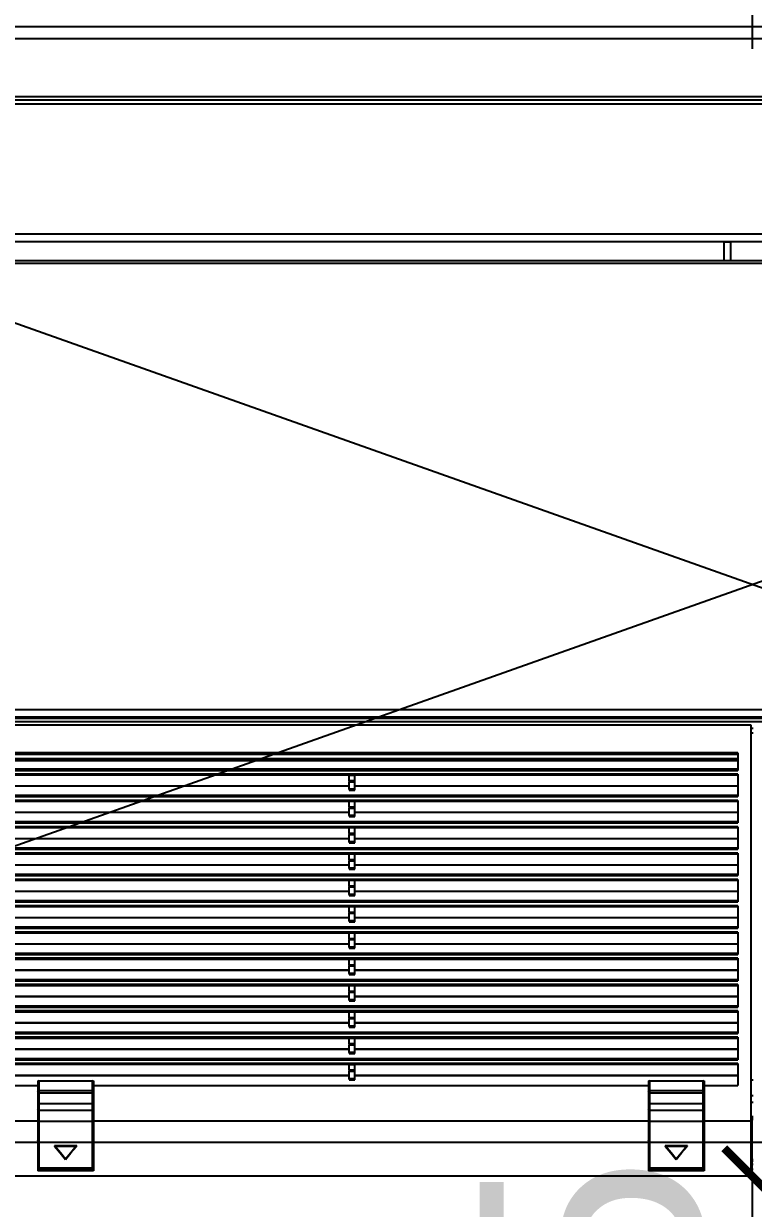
# Model space of a CAD drawing. Header units: millimetres. Extents: x 512 to 764439, y -71 to 559481.
# Drawn here: x 507756 to 508082, y 266164 to 266694 of the extents above; entities that cross this region are included whole.
import ezdxf

# ---------------------------------------------------------------- set-up
doc = ezdxf.new("R2010")
doc.units = ezdxf.units.MM
doc.header["$LTSCALE"] = 50
doc.layers.add('.', color=8, linetype='Continuous')
doc.layers.add('_0', color=7, linetype='Continuous')
doc.styles.add('STYLE7', font='swissel.ttf')
doc.dimstyles.new('조명배치도_60', dxfattribs={"dimscale": 100, "dimtxt": 1, "dimasz": 0.25, "dimexe": 0.3, "dimexo": 0.2, "dimgap": 0.2, "dimtad": 1, "dimdec": 0, "dimlunit": 6, "dimtxsty": 'STYLE7', "dimblk": 'ARCHTICK', "dimcen": -1, "dimclrd": 256, "dimclre": 256, "dimclrt": 10, "dimadec": 0, "dimazin": 0, "dimtfac": 1, "dimtdec": 0, "dimtix": 1, "dimtmove": 2, "dimatfit": 3, "dimldrblk": 'ARCHTICK', "dimfxl": 1, "dimlwd": -1, "dimlwe": -1, "dimarcsym": 0})

# ---------------------------------------------------------------- blocks, each defined once
blk = doc.blocks.new('DFDSF')
at = {"layer": '.', "ltscale": 2, "transparency": 33554559}
h = blk.add_hatch(color=8, dxfattribs=at)
h.dxf.hatch_style = 1
h.paths.add_polyline_path([(338341.24, 81981.08), (336641.24, 81981.08), (336641.24, 81781.08), (337741.24, 81781.08), (337741.24, 80281.08), (336886.24, 80281.08), (336886.24, 80081.08), (337741.24, 80081.08), (337741.24, 75921.08), (337281.24, 75921.08), (337281.24, 75721.08), (337941.24, 75721.08), (337941.24, 76011.08), (338391.24, 76011.08), (338391.24, 76057.98), (338391.24, 76211.08), (337941.24, 76211.08), (337941.24, 80081.08), (338341.24, 80081.08)])
h.paths.add_polyline_path([(338141.24, 80881.08), (337941.24, 80881.08), (337941.24, 81781.08), (338141.24, 81781.08)], flags=16)
h.paths.add_polyline_path([(338141.24, 80681.08), (338141.24, 80281.08), (337941.24, 80281.08), (337941.24, 80681.08)], flags=16)
h.paths.add_polyline_path([(339996.24, 80203.58), (339796.24, 80203.58), (339796.24, 80081.08), (339796.24, 78761.08), (339996.24, 78761.08)])
h.paths.add_polyline_path([(331166.24, 70151.08), (330766.24, 70151.08), (330766.24, 69951.08), (331366.24, 69951.08), (331366.24, 74251.08), (331166.24, 74251.08), (331166.24, 74055.52)])
h.paths.add_polyline_path([(336200.68, 78532.82), (336200.68, 79213.86), (335786.98, 79213.86), (335786.98, 78532.82)], flags=9)
h.paths.add_polyline_path([(333543.07, 77829.64), (334224.11, 77829.64), (334224.11, 78243.33), (333543.07, 78243.33)], flags=9)
h.paths.add_polyline_path([(337703.67, 74502.9), (337703.67, 75183.95), (337289.97, 75183.95), (337289.97, 74502.9)], flags=9)
h.paths.add_polyline_path([(331162.07, 74502.9), (331162.07, 75183.95), (330748.37, 75183.95), (330748.37, 74502.9)], flags=9)
h.paths.add_polyline_path([(336260.64, 76774.42), (336260.64, 77267.02), (335846.94, 77267.02), (335846.94, 76774.42)], flags=9)
h.paths.add_polyline_path([(334913.91, 79384.12), (334913.91, 79876.73), (334500.22, 79876.73), (334500.22, 79384.12)], flags=9)
h.paths.add_polyline_path([(329011.78, 71740.43), (329489.29, 71740.43), (329489.29, 72021.61), (329011.78, 72021.61)], flags=9)
h.paths.add_polyline_path([(336400.93, 79956.38), (336699.32, 79956.38), (336699.32, 80077.5), (336400.93, 80077.5)], flags=9)
h.paths.add_polyline_path([(338695.29, 81081.34), (339421.12, 81081.34), (339421.12, 81298.26), (338695.29, 81298.26)], flags=9)
h.paths.add_polyline_path([(336820.73, 78057.06), (337362.84, 78057.06), (337362.84, 78178.19), (336820.73, 78178.19)], flags=25)
h.paths.add_polyline_path([(332573.54, 80085.67), (332573.54, 80472.68), (332452.41, 80472.68), (332452.41, 80085.67)], flags=9)
h.paths.add_polyline_path([(332681.96, 81037.46), (332681.96, 81616.61), (332452.33, 81616.61), (332452.33, 81037.46)], flags=9)
h.paths.add_polyline_path([(327279.73, 75623.69), (328005.56, 75623.69), (328005.56, 75840.6), (327279.73, 75840.6)], flags=9)
h.paths.add_polyline_path([(334863.28, 79512.14), (336051.66, 79512.14), (336051.66, 79766.86), (334863.28, 79766.86)], flags=9)
h.paths.add_polyline_path([(329176.76, 70568.83), (329756.26, 70568.83), (329756.26, 70804.72), (329176.76, 70804.72)], flags=9)
h.paths.add_polyline_path([(333507.75, 69233.91), (334696.14, 69233.91), (334696.14, 69488.63), (333507.75, 69488.63)], flags=9)
h.paths.add_polyline_path([(340816.64, 69233.91), (342005.02, 69233.91), (342005.02, 69488.63), (340816.64, 69488.63)], flags=9)
h.paths.add_polyline_path([(333634.52, 79165.14), (333999.09, 79165.14), (333999.09, 79348.48), (333634.52, 79348.48)], flags=9)
h.paths.add_polyline_path([(333962.6, 80090.54), (334586.11, 80090.54), (334586.11, 80239.63), (333962.6, 80239.63)], flags=9)
h.paths.add_polyline_path([(334060.9, 75436.51), (335408.1, 75436.51), (335408.1, 75619.86), (334060.9, 75619.86)], flags=9)
h.paths.add_polyline_path([(331366.51, 68772.88), (332548.05, 68772.88), (332548.05, 69008.76), (331366.51, 69008.76)], flags=9)
h.paths.add_polyline_path([(334774.33, 77718.74), (335343.74, 77718.74), (335343.74, 78003.77), (334774.33, 78003.77)], flags=9)
h.paths.add_polyline_path([(335953.65, 79875.26), (336320.9, 79875.26), (336320.9, 80024.35), (335953.65, 80024.35)], flags=9)
h.paths.add_polyline_path([(333460.9, 76854.3), (333764.71, 76854.3), (333764.71, 77007.09), (333460.9, 77007.09)], flags=9)
h.paths.add_polyline_path([(333091.08, 76542.58), (333394.88, 76542.58), (333394.88, 76695.37), (333091.08, 76695.37)], flags=9)
h.paths.add_polyline_path([(332969.79, 79053.3), (333100.67, 79053.3), (333100.67, 79206.08), (332969.79, 79206.08)], flags=9)
h.paths.add_polyline_path([(332884.39, 77770.44), (333188.19, 77770.44), (333188.19, 77923.23), (332884.39, 77923.23)], flags=9)
h.paths.add_polyline_path([(332836.58, 78524.45), (333230.82, 78524.45), (333230.82, 78677.24), (332836.58, 78677.24)], flags=9)
h.paths.add_polyline_path([(329027.39, 69208.3), (329838.73, 69208.3), (329838.73, 69493.32), (329027.39, 69493.32)], flags=9)
h.paths.add_polyline_path([(333408.3, 81268.83), (334219.64, 81268.83), (334219.64, 81553.85), (333408.3, 81553.85)], flags=9)
h.paths.add_polyline_path([(336706.94, 80756.21), (336706.94, 81151.43), (336537.68, 81151.43), (336537.68, 80756.21)], flags=9)
h.paths.add_polyline_path([(336759.64, 81121.64), (336759.64, 81407.74), (336590.39, 81407.74), (336590.39, 81121.64)], flags=9)
h.paths.add_polyline_path([(328331.96, 78371.21), (328331.96, 78766.43), (328162.71, 78766.43), (328162.71, 78371.21)], flags=9)
h.paths.add_polyline_path([(328384.82, 78736.5), (328384.82, 79022.89), (328214.68, 79022.89), (328214.68, 78736.5)], flags=9)
h.paths.add_polyline_path([(338932.42, 71242.57), (339326.66, 71242.57), (339326.66, 71395.36), (338932.42, 71395.36)], flags=9)
h.paths.add_polyline_path([(341434.51, 74226.22), (341828.75, 74226.22), (341828.75, 74379.01), (341434.51, 74379.01)], flags=9)
h.paths.add_polyline_path([(337702.21, 71296.68), (338108.79, 71296.68), (338108.79, 71577.86), (337702.21, 71577.86)], flags=9)
h.paths.add_polyline_path([(340786.34, 71296.68), (341192.92, 71296.68), (341192.92, 71577.86), (340786.34, 71577.86)], flags=9)
h.paths.add_polyline_path([(330938.03, 77966.17), (331344.61, 77966.17), (331344.61, 78247.36), (330938.03, 78247.36)], flags=9)
h.paths.add_polyline_path([(333628.17, 71737.23), (334197.58, 71737.23), (334197.58, 72022.25), (333628.17, 72022.25)], flags=9)
h.paths.add_polyline_path([(327958.18, 69261.85), (328352.42, 69261.85), (328352.42, 69414.63), (327958.18, 69414.63)], flags=9)
h.paths.add_polyline_path([(327409.82, 71898.32), (327804.05, 71898.32), (327804.05, 72051.1), (327409.82, 72051.1)], flags=9)
h.paths.add_polyline_path([(327434.77, 74896.22), (327829.01, 74896.22), (327829.01, 75049), (327434.77, 75049)], flags=9)
h.paths.add_polyline_path([(327440.53, 77323.95), (327756.61, 77323.95), (327756.61, 77476.74), (327440.53, 77476.74)], flags=9)
h.paths.add_polyline_path([(327478.89, 76542.58), (327782.69, 76542.58), (327782.69, 76695.37), (327478.89, 76695.37)], flags=9)
h.paths.add_polyline_path([(341178.28, 75772.24), (341178.28, 75148.47), (341329.64, 75148.47), (341329.64, 75772.24)], flags=9)
h.paths.add_polyline_path([(341233.66, 75866.21), (341233.66, 76261.43), (341064.41, 76261.43), (341064.41, 75866.21)], flags=9)
h.paths.add_polyline_path([(341286.52, 76231.5), (341286.52, 76517.89), (341116.37, 76517.89), (341116.37, 76231.5)], flags=9)
h.paths.add_polyline_path([(339403.94, 77086.21), (339403.94, 77481.43), (339234.68, 77481.43), (339234.68, 77086.21)], flags=9)
h.paths.add_polyline_path([(339456.2, 77438.21), (339456.2, 77723.41), (339289.62, 77723.41), (339289.62, 77438.21)], flags=9)
h.paths.add_polyline_path([(328179.97, 78337.21), (328179.97, 77751.1), (328331.33, 77751.1), (328331.33, 78337.21)], flags=9)
h.paths.add_polyline_path([(338414.53, 77089.53), (339135.19, 77089.53), (339135.19, 77242.31), (338414.53, 77242.31)], flags=9)
h.paths.add_polyline_path([(338683.45, 77496.64), (338987.26, 77496.64), (338987.26, 77649.42), (338683.45, 77649.42)], flags=9)
h.paths.add_polyline_path([(340029.29, 76679.8), (340333.1, 76679.8), (340333.1, 76832.58), (340029.29, 76832.58)], flags=9)
h.paths.add_polyline_path([(338380.89, 78083.21), (339011.11, 78083.21), (339011.11, 78235.99), (338380.89, 78235.99)], flags=9)
h.paths.add_polyline_path([(338414.53, 79235.97), (339135.19, 79235.97), (339135.19, 79388.76), (338414.53, 79388.76)], flags=9)
h.paths.add_polyline_path([(327245.71, 80105.15), (327559.18, 80105.15), (327559.18, 80280.35), (327245.71, 80280.35)], flags=9)
h.paths.add_polyline_path([(327265.67, 79299.05), (327538.29, 79299.05), (327538.29, 79477.29), (327265.67, 79477.29)], flags=9)
h.paths.add_polyline_path([(342110.35, 76479.43), (342423.82, 76479.43), (342423.82, 76654.63), (342110.35, 76654.63)], flags=9)
h = blk.add_hatch(color=8, dxfattribs=at)
h.dxf.hatch_style = 1
h.paths.add_polyline_path([(336646.24, 74251.08), (336446.24, 74251.08), (336446.24, 68796.08), (336446.24, 68796.08), (336446.24, 68673.58), (336446.24, 68673.58), (336446.24, 68551.08), (336646.24, 68551.08), (336646.24, 68673.58), (336646.24, 68796.08)])
h.paths.add_polyline_path([(333337.76, 69143.57), (333337.76, 69636.18), (332924.07, 69636.18), (332924.07, 69143.57)], flags=9)
h.paths.add_polyline_path([(329011.78, 71740.43), (329489.29, 71740.43), (329489.29, 72021.61), (329011.78, 72021.61)], flags=9)
h.paths.add_polyline_path([(336400.93, 79956.38), (336699.32, 79956.38), (336699.32, 80077.5), (336400.93, 80077.5)], flags=9)
h.paths.add_polyline_path([(338695.29, 81081.34), (339421.12, 81081.34), (339421.12, 81298.26), (338695.29, 81298.26)], flags=9)
h.paths.add_polyline_path([(336820.73, 78057.06), (337362.84, 78057.06), (337362.84, 78178.19), (336820.73, 78178.19)], flags=9)
h.paths.add_polyline_path([(332573.54, 80085.67), (332573.54, 80472.68), (332452.41, 80472.68), (332452.41, 80085.67)], flags=9)
h.paths.add_polyline_path([(332681.96, 81037.46), (332681.96, 81616.61), (332452.33, 81616.61), (332452.33, 81037.46)], flags=9)
h.paths.add_polyline_path([(327279.73, 75623.69), (328005.56, 75623.69), (328005.56, 75840.6), (327279.73, 75840.6)], flags=9)
h.paths.add_polyline_path([(334863.28, 79512.14), (336051.66, 79512.14), (336051.66, 79766.86), (334863.28, 79766.86)], flags=9)
h.paths.add_polyline_path([(329176.76, 70568.83), (329756.26, 70568.83), (329756.26, 70804.72), (329176.76, 70804.72)], flags=9)
h.paths.add_polyline_path([(333507.75, 69233.91), (334696.14, 69233.91), (334696.14, 69488.63), (333507.75, 69488.63)], flags=9)
h.paths.add_polyline_path([(340375.96, 69233.91), (341564.34, 69233.91), (341564.34, 69488.63), (340375.96, 69488.63)], flags=9)
h.paths.add_polyline_path([(333634.52, 79165.14), (333999.09, 79165.14), (333999.09, 79348.48), (333634.52, 79348.48)], flags=9)
h.paths.add_polyline_path([(333962.6, 80090.54), (334586.11, 80090.54), (334586.11, 80239.63), (333962.6, 80239.63)], flags=9)
h.paths.add_polyline_path([(334060.9, 75436.51), (335408.1, 75436.51), (335408.1, 75619.86), (334060.9, 75619.86)], flags=9)
h.paths.add_polyline_path([(331366.51, 68772.88), (332548.05, 68772.88), (332548.05, 69008.76), (331366.51, 69008.76)], flags=9)
h.paths.add_polyline_path([(334774.33, 77718.74), (335343.74, 77718.74), (335343.74, 78003.77), (334774.33, 78003.77)], flags=9)
h.paths.add_polyline_path([(335953.65, 79875.26), (336320.9, 79875.26), (336320.9, 80024.35), (335953.65, 80024.35)], flags=9)
h.paths.add_polyline_path([(333460.9, 76854.3), (333764.71, 76854.3), (333764.71, 77007.09), (333460.9, 77007.09)], flags=9)
h.paths.add_polyline_path([(333091.08, 76542.58), (333394.88, 76542.58), (333394.88, 76695.37), (333091.08, 76695.37)], flags=9)
h.paths.add_polyline_path([(332969.79, 79053.3), (333100.67, 79053.3), (333100.67, 79206.08), (332969.79, 79206.08)], flags=9)
h.paths.add_polyline_path([(332884.39, 77770.44), (333188.19, 77770.44), (333188.19, 77923.23), (332884.39, 77923.23)], flags=9)
h.paths.add_polyline_path([(332836.58, 78524.45), (333230.82, 78524.45), (333230.82, 78677.24), (332836.58, 78677.24)], flags=9)
h.paths.add_polyline_path([(329027.39, 69208.3), (329838.73, 69208.3), (329838.73, 69493.32), (329027.39, 69493.32)], flags=9)
h.paths.add_polyline_path([(333408.3, 81268.83), (334219.64, 81268.83), (334219.64, 81553.85), (333408.3, 81553.85)], flags=9)
h.paths.add_polyline_path([(336706.94, 80756.21), (336706.94, 81151.43), (336537.68, 81151.43), (336537.68, 80756.21)], flags=9)
h.paths.add_polyline_path([(336759.64, 81121.64), (336759.64, 81407.74), (336590.39, 81407.74), (336590.39, 81121.64)], flags=9)
h.paths.add_polyline_path([(328331.96, 78371.21), (328331.96, 78766.43), (328162.71, 78766.43), (328162.71, 78371.21)], flags=9)
h.paths.add_polyline_path([(328384.82, 78736.5), (328384.82, 79022.89), (328214.68, 79022.89), (328214.68, 78736.5)], flags=9)
h.paths.add_polyline_path([(338932.42, 71242.57), (339326.66, 71242.57), (339326.66, 71395.36), (338932.42, 71395.36)], flags=9)
h.paths.add_polyline_path([(341434.51, 74226.22), (341828.75, 74226.22), (341828.75, 74379.01), (341434.51, 74379.01)], flags=9)
h.paths.add_polyline_path([(337702.21, 71296.68), (338108.79, 71296.68), (338108.79, 71577.86), (337702.21, 71577.86)], flags=9)
h.paths.add_polyline_path([(340786.34, 71296.68), (341192.92, 71296.68), (341192.92, 71577.86), (340786.34, 71577.86)], flags=9)
h.paths.add_polyline_path([(330938.03, 77966.17), (331344.61, 77966.17), (331344.61, 78247.36), (330938.03, 78247.36)], flags=9)
h.paths.add_polyline_path([(333628.17, 71737.23), (334197.58, 71737.23), (334197.58, 72022.25), (333628.17, 72022.25)], flags=9)
h.paths.add_polyline_path([(327958.18, 69261.85), (328352.42, 69261.85), (328352.42, 69414.63), (327958.18, 69414.63)], flags=9)
h.paths.add_polyline_path([(327409.82, 71898.32), (327804.05, 71898.32), (327804.05, 72051.1), (327409.82, 72051.1)], flags=9)
h.paths.add_polyline_path([(327434.77, 74896.22), (327829.01, 74896.22), (327829.01, 75049), (327434.77, 75049)], flags=9)
h.paths.add_polyline_path([(327440.53, 77323.95), (327756.61, 77323.95), (327756.61, 77476.74), (327440.53, 77476.74)], flags=9)
h.paths.add_polyline_path([(327478.89, 76542.58), (327782.69, 76542.58), (327782.69, 76695.37), (327478.89, 76695.37)], flags=9)
h.paths.add_polyline_path([(341178.28, 75772.24), (341178.28, 75148.47), (341329.64, 75148.47), (341329.64, 75772.24)], flags=9)
h.paths.add_polyline_path([(341233.66, 75866.21), (341233.66, 76261.43), (341064.41, 76261.43), (341064.41, 75866.21)], flags=9)
h.paths.add_polyline_path([(341286.52, 76231.5), (341286.52, 76517.89), (341116.37, 76517.89), (341116.37, 76231.5)], flags=9)
h.paths.add_polyline_path([(339403.94, 77086.21), (339403.94, 77481.43), (339234.68, 77481.43), (339234.68, 77086.21)], flags=9)
h.paths.add_polyline_path([(339456.2, 77438.21), (339456.2, 77723.41), (339289.62, 77723.41), (339289.62, 77438.21)], flags=9)
h.paths.add_polyline_path([(328179.97, 78337.21), (328179.97, 77751.1), (328331.33, 77751.1), (328331.33, 78337.21)], flags=9)
h.paths.add_polyline_path([(338414.53, 77089.53), (339135.19, 77089.53), (339135.19, 77242.31), (338414.53, 77242.31)], flags=9)
h.paths.add_polyline_path([(338683.45, 77496.64), (338987.26, 77496.64), (338987.26, 77649.42), (338683.45, 77649.42)], flags=9)
h.paths.add_polyline_path([(340029.29, 76679.8), (340333.1, 76679.8), (340333.1, 76832.58), (340029.29, 76832.58)], flags=9)
h.paths.add_polyline_path([(338380.89, 78083.21), (339011.11, 78083.21), (339011.11, 78235.99), (338380.89, 78235.99)], flags=9)
h.paths.add_polyline_path([(338414.53, 79235.97), (339135.19, 79235.97), (339135.19, 79388.76), (338414.53, 79388.76)], flags=9)
h.paths.add_polyline_path([(327245.71, 80105.15), (327559.18, 80105.15), (327559.18, 80280.35), (327245.71, 80280.35)], flags=9)
h.paths.add_polyline_path([(327265.67, 79299.05), (327538.29, 79299.05), (327538.29, 79477.29), (327265.67, 79477.29)], flags=9)
h.paths.add_polyline_path([(342110.35, 76479.43), (342423.82, 76479.43), (342423.82, 76654.63), (342110.35, 76654.63)], flags=9)
blk = doc.blocks.new('SDFSFDSF')
at = {"color": 1}
for p, q in [((322344.32, 78386.29), (322844.32, 79796.29)), ((322844.32, 78386.29), (322344.32, 79796.29))]:
    blk.add_line(p, q, dxfattribs=at)
at = {"color": 8}
for p, q in [((322329.32, 79091.79), (322329.32, 79705.79)), ((322531.41, 79091.79), (322531.41, 79705.79)), ((322534.41, 79706.79), (322534.41, 78475.79)), ((322534.99, 78475.79), (322534.99, 79706.79)), ((322538.41, 79706.79), (322538.41, 78475.79)), ((322738.28, 79706.79), (322738.28, 78475.79)), ((322739.32, 78475.79), (322739.32, 79706.79)), ((322747.82, 78479.29), (322747.82, 79703.29)), ((322751.27, 78479.29), (322751.27, 79703.29)), ((322809.64, 79703.29), (322809.64, 78479.29)), ((322811.32, 78479.29), (322811.32, 79703.29)), ((322812.82, 78475.79), (322812.82, 79706.79)), ((322838.9, 79706.79), (322838.9, 78475.79)), ((322379.74, 79097.79), (322379.74, 79700.79)), ((322381.42, 79700.79), (322381.42, 79097.79)), ((322381.87, 79097.79), (322381.87, 79700.79)), ((322391.53, 79097.79), (322391.53, 79700.79)), ((322393.21, 79700.79), (322393.21, 79097.79)), ((322393.66, 79097.79), (322393.66, 79700.79)), ((322403.32, 79097.79), (322403.32, 79700.79)), ((322405, 79700.79), (322405, 79097.79)), ((322405.45, 79097.79), (322405.45, 79700.79)), ((322415.11, 79097.79), (322415.11, 79700.79)), ((322416.79, 79700.79), (322416.79, 79097.79)), ((322417.24, 79097.79), (322417.24, 79700.79)), ((322426.9, 79097.79), (322426.9, 79700.79)), ((322428.58, 79700.79), (322428.58, 79097.79)), ((322429.04, 79097.79), (322429.04, 79700.79)), ((322438.69, 79097.79), (322438.69, 79700.79)), ((322440.37, 79700.79), (322440.37, 79097.79)), ((322440.83, 79097.79), (322440.83, 79700.79)), ((322450.48, 79097.79), (322450.48, 79700.79)), ((322452.16, 79700.79), (322452.16, 79097.79)), ((322452.62, 79097.79), (322452.62, 79700.79)), ((322462.27, 79097.79), (322462.27, 79700.79)), ((322463.95, 79700.79), (322463.95, 79097.79)), ((322464.41, 79097.79), (322464.41, 79700.79)), ((322474.06, 79097.79), (322474.06, 79700.79)), ((322475.74, 79700.79), (322475.74, 79097.79)), ((322476.2, 79097.79), (322476.2, 79700.79)), ((322485.85, 79097.79), (322485.85, 79700.79)), ((322487.53, 79700.79), (322487.53, 79097.79)), ((322487.99, 79097.79), (322487.99, 79700.79)), ((322497.64, 79097.79), (322497.64, 79700.79)), ((322499.32, 79700.79), (322499.32, 79097.79)), ((322499.78, 79097.79), (322499.78, 79700.79)), ((322509.43, 79097.79), (322509.43, 79700.79)), ((322511.11, 79700.79), (322511.11, 79097.79)), ((322511.57, 79097.79), (322511.57, 79700.79)), ((322518.42, 79700.79), (322518.42, 79097.79)), ((322518.9, 79097.79), (322518.9, 79700.79)), ((322532.91, 78686.29), (322532.91, 79681.79)), ((322353.95, 79411.29), (322353.95, 79659.79)), ((322369.93, 79659.79), (322369.93, 79411.29)), ((322515.46, 79632.29), (322515.46, 79097.79)), ((322516.28, 79097.79), (322516.28, 79632.29)), ((322374.44, 79448.79), (322374.44, 79271.79)), ((322374.51, 79448.79), (322374.51, 79271.79)), ((322379.26, 79271.79), (322379.26, 79448.79)), ((322386.23, 79448.79), (322386.23, 79271.79)), ((322386.3, 79448.79), (322386.3, 79271.79)), ((322391.05, 79271.79), (322391.05, 79448.79)), ((322398.02, 79448.79), (322398.02, 79271.79)), ((322398.09, 79448.79), (322398.09, 79271.79)), ((322402.84, 79271.79), (322402.84, 79448.79)), ((322409.81, 79448.79), (322409.81, 79271.79)), ((322409.88, 79448.79), (322409.88, 79271.79)), ((322414.63, 79271.79), (322414.63, 79448.79)), ((322421.6, 79448.79), (322421.6, 79271.79)), ((322421.67, 79448.79), (322421.67, 79271.79)), ((322426.42, 79271.79), (322426.42, 79448.79)), ((322433.4, 79448.79), (322433.4, 79271.79)), ((322433.46, 79448.79), (322433.46, 79271.79)), ((322438.21, 79271.79), (322438.21, 79448.79)), ((322445.19, 79448.79), (322445.19, 79271.79)), ((322445.25, 79448.79), (322445.25, 79271.79)), ((322450, 79271.79), (322450, 79448.79)), ((322456.98, 79448.79), (322456.98, 79271.79)), ((322457.04, 79448.79), (322457.04, 79271.79)), ((322461.79, 79271.79), (322461.79, 79448.79)), ((322468.77, 79448.79), (322468.77, 79271.79)), ((322468.83, 79448.79), (322468.83, 79271.79)), ((322473.58, 79271.79), (322473.58, 79448.79)), ((322480.56, 79448.79), (322480.56, 79271.79)), ((322480.62, 79448.79), (322480.62, 79271.79)), ((322485.37, 79271.79), (322485.37, 79448.79)), ((322492.35, 79448.79), (322492.35, 79271.79)), ((322492.41, 79448.79), (322492.41, 79271.79)), ((322497.16, 79271.79), (322497.16, 79448.79)), ((322504.14, 79448.79), (322504.14, 79271.79)), ((322504.2, 79448.79), (322504.2, 79271.79)), ((322508.95, 79271.79), (322508.95, 79448.79)), ((322331.74, 79386.29), (322331.74, 79411.29)), ((322334.64, 79411.29), (322331.74, 79411.29)), ((322332.87, 79410.69), (322332.98, 79411.04)), ((322332.98, 79411.04), (322333.24, 79411.19)), ((322336.05, 79411.19), (322333.24, 79411.19)), ((322337.96, 79411.29), (322334.64, 79411.29)), ((322339.19, 79411.19), (322336.05, 79411.19)), ((322341.63, 79411.29), (322337.96, 79411.29)), ((322342.62, 79411.19), (322339.19, 79411.19)), ((322345.57, 79411.29), (322341.63, 79411.29)), ((322346.27, 79411.19), (322342.62, 79411.19)), ((322345.19, 79411.19), (322345.29, 79411.29)), ((322349.71, 79411.29), (322345.57, 79411.29)), ((322350.08, 79411.19), (322346.27, 79411.19)), ((322347.59, 79411.29), (322347.59, 79411.19)), ((322353.95, 79411.29), (322349.71, 79411.29)), ((322353.97, 79411.19), (322350.08, 79411.19)), ((322352.59, 79411.19), (322352.59, 79411.29)), ((322369.93, 79411.29), (322353.95, 79411.29)), ((322353.95, 79410.69), (322353.96, 79411.04)), ((322353.96, 79411.04), (322353.97, 79411.19)), ((322355.7, 79411.19), (322353.97, 79411.19)), ((322354.59, 79411.29), (322354.59, 79411.19)), ((322357.25, 79411.19), (322355.7, 79411.19)), ((322358.5, 79411.19), (322357.25, 79411.19)), ((322359.33, 79411.19), (322358.5, 79411.19)), ((322358.86, 79410.69), (322359, 79411.04)), ((322359, 79411.04), (322359.33, 79411.19)), ((322360.25, 79411.19), (322359.33, 79411.19)), ((322361.68, 79411.19), (322360.25, 79411.19)), ((322366.6, 79411.19), (322361.68, 79411.19)), ((322361.68, 79411.19), (322361.68, 79411.04)), ((322361.68, 79411.04), (322361.68, 79410.69)), ((322366.85, 79411.19), (322366.6, 79411.19)), ((322366.6, 79411.19), (322366.6, 79411.04)), ((322366.6, 79411.04), (322366.6, 79410.69)), ((322367.04, 79411.19), (322366.85, 79411.19)), ((322371.51, 79411.19), (322367.04, 79411.19)), ((322367.04, 79411.19), (322367.35, 79411.04)), ((322367.35, 79411.04), (322367.47, 79410.69)), ((322372.09, 79411.29), (322369.93, 79411.29)), ((322371.92, 79411.04), (322371.51, 79411.19)), ((322372.09, 79410.69), (322371.92, 79411.04)), ((322372.09, 79411.29), (322372.09, 79386.29)), ((322332.74, 79410.69), (322332.74, 79386.89)), ((322332.74, 79410.69), (322332.77, 79410.69)), ((322332.77, 79410.69), (322332.87, 79410.69)), ((322332.87, 79386.89), (322332.87, 79410.69)), ((322332.87, 79410.69), (322335.72, 79410.69)), ((322335.72, 79410.69), (322338.92, 79410.69)), ((322338.92, 79410.69), (322342.41, 79410.69)), ((322342.41, 79410.69), (322346.12, 79410.69)), ((322346.12, 79410.69), (322349.99, 79410.69)), ((322349.99, 79410.69), (322353.95, 79410.69)), ((322353.95, 79410.69), (322353.95, 79386.89)), ((322353.95, 79410.69), (322356.03, 79410.69)), ((322356.03, 79410.69), (322357.76, 79410.69)), ((322357.76, 79410.69), (322358.86, 79410.69)), ((322358.86, 79410.69), (322358.86, 79386.89)), ((322358.86, 79410.69), (322359.96, 79410.69)), ((322359.96, 79410.69), (322361.68, 79410.69)), ((322361.68, 79386.89), (322361.68, 79410.69)), ((322361.68, 79410.69), (322366.6, 79410.69)), ((322366.6, 79410.69), (322366.6, 79386.89)), ((322366.6, 79410.69), (322367.11, 79410.69)), ((322367.11, 79410.69), (322367.47, 79410.69)), ((322367.47, 79386.89), (322367.47, 79410.69)), ((322367.47, 79410.69), (322372.09, 79410.69)), ((322372.09, 79410.69), (322372.09, 79386.89)), ((322339.72, 79401.19), (322336.83, 79398.79)), ((322336.93, 79398.79), (322339.71, 79401.1)), ((322339.71, 79401.1), (322342.69, 79403.58)), ((322342.81, 79403.77), (322339.72, 79401.19)), ((322342.69, 79403.58), (322342.69, 79403.59)), ((322342.69, 79403.59), (322342.7, 79403.59)), ((322342.69, 79403.58), (322342.69, 79394)), ((322342.69, 79403.58), (322342.69, 79403.58)), ((322342.69, 79403.58), (322342.69, 79403.58)), ((322342.7, 79403.59), (322342.72, 79403.65)), ((322342.72, 79403.65), (322342.75, 79403.7)), ((322342.75, 79403.7), (322342.77, 79403.73)), ((322342.77, 79403.73), (322342.79, 79403.75)), ((322342.79, 79403.75), (322342.8, 79403.76)), ((322342.8, 79403.76), (322342.81, 79403.77)), ((322342.83, 79403.79), (322342.81, 79403.77)), ((322342.83, 79393.79), (322342.83, 79403.79)), ((322336.83, 79398.79), (322339.72, 79396.38)), ((322336.83, 79398.79), (322336.83, 79398.79)), ((322336.83, 79398.79), (322336.84, 79398.79)), ((322336.84, 79398.79), (322336.85, 79398.79)), ((322336.85, 79398.79), (322336.87, 79398.79)), ((322336.87, 79398.79), (322336.89, 79398.79)), ((322336.89, 79398.79), (322336.92, 79398.79)), ((322336.92, 79398.79), (322336.92, 79398.79)), ((322336.92, 79398.79), (322336.93, 79398.79)), ((322339.71, 79396.47), (322336.93, 79398.79)), ((322342.69, 79394), (322339.71, 79396.47)), ((322339.72, 79396.38), (322342.81, 79393.81)), ((322342.69, 79393.99), (322342.69, 79394)), ((322342.69, 79394), (322342.69, 79394)), ((322342.69, 79394), (322342.69, 79394)), ((322342.7, 79393.98), (322342.69, 79393.99)), ((322342.72, 79393.93), (322342.7, 79393.98)), ((322342.75, 79393.88), (322342.72, 79393.93)), ((322342.77, 79393.85), (322342.75, 79393.88)), ((322342.79, 79393.83), (322342.77, 79393.85)), ((322342.8, 79393.82), (322342.79, 79393.83)), ((322342.81, 79393.81), (322342.8, 79393.82)), ((322342.81, 79393.81), (322342.83, 79393.79)), ((322334.64, 79386.29), (322331.74, 79386.29)), ((322332.77, 79386.89), (322332.74, 79386.89)), ((322332.87, 79386.89), (322332.77, 79386.89)), ((322335.72, 79386.89), (322332.87, 79386.89)), ((322332.98, 79386.54), (322332.87, 79386.89)), ((322333.24, 79386.39), (322332.98, 79386.54)), ((322333.24, 79386.39), (322336.05, 79386.39)), ((322337.96, 79386.29), (322334.64, 79386.29)), ((322338.92, 79386.89), (322335.72, 79386.89)), ((322336.05, 79386.39), (322339.19, 79386.39)), ((322341.63, 79386.29), (322337.96, 79386.29)), ((322342.41, 79386.89), (322338.92, 79386.89)), ((322339.19, 79386.39), (322342.62, 79386.39)), ((322345.57, 79386.29), (322341.63, 79386.29)), ((322346.12, 79386.89), (322342.41, 79386.89)), ((322342.62, 79386.39), (322346.27, 79386.39)), ((322345.19, 79386.39), (322345.29, 79386.29)), ((322349.71, 79386.29), (322345.57, 79386.29)), ((322349.99, 79386.89), (322346.12, 79386.89)), ((322346.27, 79386.39), (322350.08, 79386.39)), ((322347.59, 79386.29), (322347.59, 79386.39)), ((322353.95, 79386.29), (322349.71, 79386.29)), ((322353.95, 79386.89), (322349.99, 79386.89)), ((322350.08, 79386.39), (322353.97, 79386.39)), ((322352.59, 79386.39), (322352.59, 79386.29)), ((322356.03, 79386.89), (322353.95, 79386.89)), ((322353.96, 79386.54), (322353.95, 79386.89)), ((322353.95, 79137.79), (322353.95, 79386.29)), ((322369.93, 79386.29), (322353.95, 79386.29)), ((322353.97, 79386.39), (322353.96, 79386.54)), ((322353.97, 79386.39), (322355.7, 79386.39)), ((322354.59, 79386.29), (322354.59, 79386.39)), ((322355.7, 79386.39), (322357.25, 79386.39)), ((322357.76, 79386.89), (322356.03, 79386.89)), ((322357.25, 79386.39), (322358.5, 79386.39)), ((322358.86, 79386.89), (322357.76, 79386.89)), ((322358.5, 79386.39), (322359.33, 79386.39)), ((322359.96, 79386.89), (322358.86, 79386.89)), ((322359, 79386.54), (322358.86, 79386.89)), ((322359.33, 79386.39), (322359, 79386.54)), ((322359.33, 79386.39), (322360.25, 79386.39)), ((322361.68, 79386.89), (322359.96, 79386.89)), ((322360.25, 79386.39), (322361.68, 79386.39)), ((322366.6, 79386.89), (322361.68, 79386.89)), ((322361.68, 79386.89), (322361.68, 79386.54)), ((322361.68, 79386.54), (322361.68, 79386.39)), ((322361.68, 79386.39), (322366.6, 79386.39)), ((322367.11, 79386.89), (322366.6, 79386.89)), ((322366.6, 79386.89), (322366.6, 79386.54)), ((322366.6, 79386.54), (322366.6, 79386.39)), ((322366.6, 79386.39), (322366.85, 79386.39)), ((322366.85, 79386.39), (322367.04, 79386.39)), ((322367.35, 79386.54), (322367.04, 79386.39)), ((322367.04, 79386.39), (322371.51, 79386.39)), ((322367.47, 79386.89), (322367.11, 79386.89)), ((322367.47, 79386.89), (322367.35, 79386.54)), ((322372.09, 79386.89), (322367.47, 79386.89)), ((322372.09, 79386.29), (322369.93, 79386.29)), ((322369.93, 79386.29), (322369.93, 79137.79)), ((322371.51, 79386.39), (322371.92, 79386.54)), ((322371.92, 79386.54), (322372.09, 79386.89)), ((322372.51, 79271.79), (322372.51, 79269.29)), ((322372.7, 79271.79), (322372.51, 79271.79)), ((322372.51, 79269.29), (322372.7, 79269.29)), ((322372.97, 79271.79), (322372.7, 79271.79)), ((322372.7, 79269.29), (322372.97, 79269.29)), ((322372.97, 79269.29), (322372.97, 79271.79)), ((322372.97, 79271.79), (322376.32, 79271.79)), ((322372.97, 79269.29), (322376.32, 79269.29)), ((322374.44, 79269.29), (322374.44, 79097.79)), ((322374.51, 79269.29), (322374.51, 79097.79)), ((322376.32, 79271.79), (322376.32, 79269.29)), ((322376.56, 79271.79), (322376.32, 79271.79)), ((322376.32, 79269.29), (322376.56, 79269.29)), ((322376.73, 79271.79), (322376.56, 79271.79)), ((322376.56, 79269.29), (322376.73, 79269.29)), ((322376.73, 79269.29), (322376.73, 79271.79)), ((322376.73, 79271.79), (322379.32, 79271.79)), ((322376.73, 79269.29), (322379.32, 79269.29)), ((322379.26, 79097.79), (322379.26, 79269.29)), ((322379.32, 79271.79), (322379.32, 79269.29)), ((322384.3, 79271.79), (322384.3, 79269.29)), ((322384.49, 79271.79), (322384.3, 79271.79)), ((322384.3, 79269.29), (322384.49, 79269.29)), ((322384.76, 79271.79), (322384.49, 79271.79)), ((322384.49, 79269.29), (322384.76, 79269.29)), ((322384.76, 79269.29), (322384.76, 79271.79)), ((322384.76, 79271.79), (322388.11, 79271.79)), ((322384.76, 79269.29), (322388.11, 79269.29)), ((322386.23, 79269.29), (322386.23, 79097.79)), ((322386.3, 79269.29), (322386.3, 79097.79)), ((322388.11, 79271.79), (322388.11, 79269.29)), ((322388.35, 79271.79), (322388.11, 79271.79)), ((322388.11, 79269.29), (322388.35, 79269.29)), ((322388.52, 79271.79), (322388.35, 79271.79)), ((322388.35, 79269.29), (322388.52, 79269.29)), ((322388.52, 79271.79), (322391.11, 79271.79)), ((322388.52, 79269.29), (322388.52, 79271.79)), ((322388.52, 79269.29), (322391.11, 79269.29)), ((322391.05, 79097.79), (322391.05, 79269.29)), ((322391.11, 79271.79), (322391.11, 79269.29)), ((322396.09, 79271.79), (322396.09, 79269.29)), ((322396.28, 79271.79), (322396.09, 79271.79)), ((322396.09, 79269.29), (322396.28, 79269.29)), ((322396.55, 79271.79), (322396.28, 79271.79)), ((322396.28, 79269.29), (322396.55, 79269.29)), ((322396.55, 79269.29), (322396.55, 79271.79)), ((322396.55, 79271.79), (322399.9, 79271.79)), ((322396.55, 79269.29), (322399.9, 79269.29)), ((322398.02, 79269.29), (322398.02, 79097.79)), ((322398.09, 79269.29), (322398.09, 79097.79)), ((322399.9, 79271.79), (322399.9, 79269.29)), ((322400.14, 79271.79), (322399.9, 79271.79)), ((322399.9, 79269.29), (322400.14, 79269.29)), ((322400.31, 79271.79), (322400.14, 79271.79)), ((322400.14, 79269.29), (322400.31, 79269.29)), ((322400.31, 79271.79), (322402.9, 79271.79)), ((322400.31, 79269.29), (322400.31, 79271.79)), ((322400.31, 79269.29), (322402.9, 79269.29)), ((322402.84, 79097.79), (322402.84, 79269.29)), ((322402.9, 79271.79), (322402.9, 79269.29)), ((322407.88, 79271.79), (322407.88, 79269.29)), ((322408.07, 79271.79), (322407.88, 79271.79)), ((322407.88, 79269.29), (322408.07, 79269.29)), ((322408.34, 79271.79), (322408.07, 79271.79)), ((322408.07, 79269.29), (322408.34, 79269.29)), ((322408.34, 79269.29), (322408.34, 79271.79)), ((322408.34, 79271.79), (322411.69, 79271.79)), ((322408.34, 79269.29), (322411.69, 79269.29)), ((322409.81, 79269.29), (322409.81, 79097.79)), ((322409.88, 79269.29), (322409.88, 79097.79)), ((322411.69, 79271.79), (322411.69, 79269.29)), ((322411.93, 79271.79), (322411.69, 79271.79)), ((322411.69, 79269.29), (322411.93, 79269.29)), ((322412.1, 79271.79), (322411.93, 79271.79)), ((322411.93, 79269.29), (322412.1, 79269.29)), ((322412.1, 79271.79), (322414.69, 79271.79)), ((322412.1, 79269.29), (322412.1, 79271.79)), ((322412.1, 79269.29), (322414.69, 79269.29)), ((322414.63, 79097.79), (322414.63, 79269.29)), ((322414.69, 79271.79), (322414.69, 79269.29)), ((322419.67, 79271.79), (322419.67, 79269.29)), ((322419.86, 79271.79), (322419.67, 79271.79)), ((322419.67, 79269.29), (322419.86, 79269.29)), ((322420.13, 79271.79), (322419.86, 79271.79)), ((322419.86, 79269.29), (322420.13, 79269.29)), ((322420.13, 79269.29), (322420.13, 79271.79)), ((322420.13, 79271.79), (322423.48, 79271.79)), ((322420.13, 79269.29), (322423.48, 79269.29)), ((322421.6, 79269.29), (322421.6, 79097.79)), ((322421.67, 79269.29), (322421.67, 79097.79)), ((322423.48, 79271.79), (322423.48, 79269.29)), ((322423.72, 79271.79), (322423.48, 79271.79)), ((322423.48, 79269.29), (322423.72, 79269.29)), ((322423.89, 79271.79), (322423.72, 79271.79)), ((322423.72, 79269.29), (322423.89, 79269.29)), ((322423.89, 79269.29), (322423.89, 79271.79)), ((322423.89, 79271.79), (322426.48, 79271.79)), ((322423.89, 79269.29), (322426.48, 79269.29)), ((322426.42, 79097.79), (322426.42, 79269.29)), ((322426.48, 79271.79), (322426.48, 79269.29)), ((322431.46, 79271.79), (322431.46, 79269.29)), ((322431.65, 79271.79), (322431.46, 79271.79)), ((322431.46, 79269.29), (322431.65, 79269.29)), ((322431.92, 79271.79), (322431.65, 79271.79)), ((322431.65, 79269.29), (322431.92, 79269.29)), ((322431.92, 79269.29), (322431.92, 79271.79)), ((322431.92, 79271.79), (322435.27, 79271.79)), ((322431.92, 79269.29), (322435.27, 79269.29)), ((322433.4, 79269.29), (322433.4, 79097.79)), ((322433.46, 79269.29), (322433.46, 79097.79)), ((322435.27, 79271.79), (322435.27, 79269.29)), ((322435.51, 79271.79), (322435.27, 79271.79)), ((322435.27, 79269.29), (322435.51, 79269.29)), ((322435.68, 79271.79), (322435.51, 79271.79)), ((322435.51, 79269.29), (322435.68, 79269.29)), ((322435.68, 79271.79), (322438.27, 79271.79)), ((322435.68, 79269.29), (322435.68, 79271.79)), ((322435.68, 79269.29), (322438.27, 79269.29)), ((322438.21, 79097.79), (322438.21, 79269.29)), ((322438.27, 79271.79), (322438.27, 79269.29)), ((322443.25, 79271.79), (322443.25, 79269.29)), ((322443.44, 79271.79), (322443.25, 79271.79)), ((322443.25, 79269.29), (322443.44, 79269.29)), ((322443.71, 79271.79), (322443.44, 79271.79)), ((322443.44, 79269.29), (322443.71, 79269.29)), ((322443.71, 79269.29), (322443.71, 79271.79)), ((322443.71, 79271.79), (322447.06, 79271.79)), ((322443.71, 79269.29), (322447.06, 79269.29)), ((322445.19, 79269.29), (322445.19, 79097.79)), ((322445.25, 79269.29), (322445.25, 79097.79)), ((322447.06, 79271.79), (322447.06, 79269.29)), ((322447.3, 79271.79), (322447.06, 79271.79)), ((322447.06, 79269.29), (322447.3, 79269.29)), ((322447.47, 79271.79), (322447.3, 79271.79)), ((322447.3, 79269.29), (322447.47, 79269.29)), ((322447.47, 79269.29), (322447.47, 79271.79)), ((322447.47, 79271.79), (322450.06, 79271.79)), ((322447.47, 79269.29), (322450.06, 79269.29)), ((322450, 79097.79), (322450, 79269.29)), ((322450.06, 79271.79), (322450.06, 79269.29)), ((322455.04, 79271.79), (322455.04, 79269.29)), ((322455.23, 79271.79), (322455.04, 79271.79)), ((322455.04, 79269.29), (322455.23, 79269.29)), ((322455.5, 79271.79), (322455.23, 79271.79)), ((322455.23, 79269.29), (322455.5, 79269.29)), ((322455.5, 79269.29), (322455.5, 79271.79)), ((322455.5, 79271.79), (322458.85, 79271.79)), ((322455.5, 79269.29), (322458.85, 79269.29)), ((322456.98, 79269.29), (322456.98, 79097.79)), ((322457.04, 79269.29), (322457.04, 79097.79)), ((322458.85, 79271.79), (322458.85, 79269.29)), ((322459.09, 79271.79), (322458.85, 79271.79)), ((322458.85, 79269.29), (322459.09, 79269.29)), ((322459.27, 79271.79), (322459.09, 79271.79)), ((322459.09, 79269.29), (322459.27, 79269.29)), ((322459.27, 79271.79), (322461.85, 79271.79)), ((322459.27, 79269.29), (322459.27, 79271.79)), ((322459.27, 79269.29), (322461.85, 79269.29)), ((322461.79, 79097.79), (322461.79, 79269.29)), ((322461.85, 79271.79), (322461.85, 79269.29)), ((322466.83, 79271.79), (322466.83, 79269.29)), ((322467.02, 79271.79), (322466.83, 79271.79)), ((322466.83, 79269.29), (322467.02, 79269.29)), ((322467.29, 79271.79), (322467.02, 79271.79)), ((322467.02, 79269.29), (322467.29, 79269.29)), ((322467.29, 79269.29), (322467.29, 79271.79)), ((322467.29, 79271.79), (322470.64, 79271.79)), ((322467.29, 79269.29), (322470.64, 79269.29)), ((322468.77, 79269.29), (322468.77, 79097.79)), ((322468.83, 79269.29), (322468.83, 79097.79)), ((322470.64, 79271.79), (322470.64, 79269.29)), ((322470.88, 79271.79), (322470.64, 79271.79)), ((322470.64, 79269.29), (322470.88, 79269.29)), ((322471.06, 79271.79), (322470.88, 79271.79)), ((322470.88, 79269.29), (322471.06, 79269.29)), ((322471.06, 79271.79), (322473.64, 79271.79)), ((322471.06, 79269.29), (322471.06, 79271.79)), ((322471.06, 79269.29), (322473.64, 79269.29)), ((322473.58, 79097.79), (322473.58, 79269.29)), ((322473.64, 79271.79), (322473.64, 79269.29)), ((322478.62, 79271.79), (322478.62, 79269.29)), ((322478.82, 79271.79), (322478.62, 79271.79)), ((322478.62, 79269.29), (322478.82, 79269.29)), ((322479.08, 79271.79), (322478.82, 79271.79)), ((322478.82, 79269.29), (322479.08, 79269.29)), ((322479.08, 79269.29), (322479.08, 79271.79)), ((322479.08, 79271.79), (322482.43, 79271.79)), ((322479.08, 79269.29), (322482.43, 79269.29)), ((322480.56, 79269.29), (322480.56, 79097.79)), ((322480.62, 79269.29), (322480.62, 79097.79)), ((322482.43, 79271.79), (322482.43, 79269.29)), ((322482.67, 79271.79), (322482.43, 79271.79)), ((322482.43, 79269.29), (322482.67, 79269.29)), ((322482.85, 79271.79), (322482.67, 79271.79)), ((322482.67, 79269.29), (322482.85, 79269.29)), ((322482.85, 79269.29), (322482.85, 79271.79)), ((322482.85, 79271.79), (322485.44, 79271.79)), ((322482.85, 79269.29), (322485.44, 79269.29)), ((322485.37, 79097.79), (322485.37, 79269.29)), ((322485.44, 79271.79), (322485.44, 79269.29)), ((322490.41, 79271.79), (322490.41, 79269.29)), ((322490.61, 79271.79), (322490.41, 79271.79)), ((322490.41, 79269.29), (322490.61, 79269.29)), ((322490.87, 79271.79), (322490.61, 79271.79)), ((322490.61, 79269.29), (322490.87, 79269.29)), ((322490.87, 79269.29), (322490.87, 79271.79)), ((322490.87, 79271.79), (322494.22, 79271.79)), ((322490.87, 79269.29), (322494.22, 79269.29)), ((322492.35, 79269.29), (322492.35, 79097.79)), ((322492.41, 79269.29), (322492.41, 79097.79)), ((322494.22, 79271.79), (322494.22, 79269.29)), ((322494.46, 79271.79), (322494.22, 79271.79)), ((322494.22, 79269.29), (322494.46, 79269.29)), ((322494.64, 79271.79), (322494.46, 79271.79)), ((322494.46, 79269.29), (322494.64, 79269.29)), ((322494.64, 79271.79), (322497.23, 79271.79)), ((322494.64, 79269.29), (322494.64, 79271.79)), ((322494.64, 79269.29), (322497.23, 79269.29)), ((322497.16, 79097.79), (322497.16, 79269.29)), ((322497.23, 79271.79), (322497.23, 79269.29)), ((322502.2, 79271.79), (322502.2, 79269.29)), ((322502.4, 79271.79), (322502.2, 79271.79)), ((322502.2, 79269.29), (322502.4, 79269.29)), ((322502.66, 79271.79), (322502.4, 79271.79)), ((322502.4, 79269.29), (322502.66, 79269.29)), ((322502.66, 79269.29), (322502.66, 79271.79)), ((322502.66, 79271.79), (322506.01, 79271.79)), ((322502.66, 79269.29), (322506.01, 79269.29)), ((322504.14, 79269.29), (322504.14, 79097.79)), ((322504.2, 79269.29), (322504.2, 79097.79)), ((322506.01, 79271.79), (322506.01, 79269.29)), ((322506.25, 79271.79), (322506.01, 79271.79)), ((322506.01, 79269.29), (322506.25, 79269.29)), ((322506.43, 79271.79), (322506.25, 79271.79)), ((322506.25, 79269.29), (322506.43, 79269.29)), ((322506.43, 79269.29), (322506.43, 79271.79)), ((322506.43, 79271.79), (322509.02, 79271.79)), ((322506.43, 79269.29), (322509.02, 79269.29)), ((322508.95, 79097.79), (322508.95, 79269.29)), ((322509.02, 79271.79), (322509.02, 79269.29)), ((322331.74, 79112.79), (322331.74, 79137.79)), ((322334.64, 79137.79), (322331.74, 79137.79)), ((322332.74, 79137.19), (322332.74, 79113.39)), ((322332.74, 79137.19), (322332.77, 79137.19)), ((322332.77, 79137.19), (322332.87, 79137.19)), ((322332.87, 79137.19), (322332.98, 79137.54)), ((322332.87, 79113.39), (322332.87, 79137.19)), ((322332.87, 79137.19), (322335.72, 79137.19)), ((322332.98, 79137.54), (322333.24, 79137.69)), ((322336.05, 79137.69), (322333.24, 79137.69)), ((322337.96, 79137.79), (322334.64, 79137.79)), ((322335.72, 79137.19), (322338.92, 79137.19)), ((322339.19, 79137.69), (322336.05, 79137.69)), ((322341.63, 79137.79), (322337.96, 79137.79)), ((322338.92, 79137.19), (322342.41, 79137.19)), ((322342.62, 79137.69), (322339.19, 79137.69)), ((322345.57, 79137.79), (322341.63, 79137.79)), ((322342.41, 79137.19), (322346.12, 79137.19)), ((322346.27, 79137.69), (322342.62, 79137.69)), ((322345.19, 79137.69), (322345.29, 79137.79)), ((322349.71, 79137.79), (322345.57, 79137.79)), ((322346.12, 79137.19), (322349.99, 79137.19)), ((322350.08, 79137.69), (322346.27, 79137.69)), ((322347.59, 79137.79), (322347.59, 79137.69)), ((322353.95, 79137.79), (322349.71, 79137.79)), ((322349.99, 79137.19), (322353.95, 79137.19)), ((322353.97, 79137.69), (322350.08, 79137.69)), ((322352.59, 79137.69), (322352.59, 79137.79)), ((322369.93, 79137.79), (322353.95, 79137.79)), ((322353.95, 79137.19), (322353.96, 79137.54)), ((322353.95, 79137.19), (322353.95, 79113.39)), ((322353.95, 79137.19), (322356.03, 79137.19)), ((322353.96, 79137.54), (322353.97, 79137.69)), ((322355.7, 79137.69), (322353.97, 79137.69)), ((322354.59, 79137.79), (322354.59, 79137.69)), ((322357.25, 79137.69), (322355.7, 79137.69)), ((322356.03, 79137.19), (322357.76, 79137.19)), ((322358.5, 79137.69), (322357.25, 79137.69)), ((322357.76, 79137.19), (322358.86, 79137.19)), ((322359.33, 79137.69), (322358.5, 79137.69)), ((322358.86, 79137.19), (322359, 79137.54)), ((322358.86, 79137.19), (322358.86, 79113.39)), ((322358.86, 79137.19), (322359.96, 79137.19)), ((322359, 79137.54), (322359.33, 79137.69)), ((322360.25, 79137.69), (322359.33, 79137.69)), ((322359.96, 79137.19), (322361.68, 79137.19)), ((322361.68, 79137.69), (322360.25, 79137.69)), ((322366.6, 79137.69), (322361.68, 79137.69)), ((322361.68, 79137.69), (322361.68, 79137.54)), ((322361.68, 79137.54), (322361.68, 79137.19)), ((322361.68, 79113.39), (322361.68, 79137.19)), ((322361.68, 79137.19), (322366.6, 79137.19)), ((322366.85, 79137.69), (322366.6, 79137.69)), ((322366.6, 79137.69), (322366.6, 79137.54)), ((322366.6, 79137.54), (322366.6, 79137.19)), ((322366.6, 79137.19), (322366.6, 79113.39)), ((322366.6, 79137.19), (322367.11, 79137.19)), ((322367.04, 79137.69), (322366.85, 79137.69)), ((322371.51, 79137.69), (322367.04, 79137.69)), ((322367.04, 79137.69), (322367.35, 79137.54)), ((322367.11, 79137.19), (322367.47, 79137.19)), ((322367.35, 79137.54), (322367.47, 79137.19)), ((322367.47, 79113.39), (322367.47, 79137.19)), ((322367.47, 79137.19), (322372.09, 79137.19)), ((322372.09, 79137.79), (322369.93, 79137.79)), ((322371.92, 79137.54), (322371.51, 79137.69)), ((322372.09, 79137.19), (322371.92, 79137.54)), ((322372.09, 79137.79), (322372.09, 79112.79)), ((322372.09, 79137.19), (322372.09, 79113.39)), ((322339.71, 79127.6), (322342.69, 79130.08)), ((322342.81, 79130.27), (322339.72, 79127.69)), ((322342.69, 79130.08), (322342.69, 79130.09)), ((322342.69, 79130.09), (322342.7, 79130.09)), ((322342.69, 79130.08), (322342.69, 79120.5)), ((322342.69, 79130.08), (322342.69, 79130.08)), ((322342.69, 79130.08), (322342.69, 79130.08)), ((322342.7, 79130.09), (322342.72, 79130.15)), ((322342.72, 79130.15), (322342.75, 79130.2)), ((322342.75, 79130.2), (322342.77, 79130.23)), ((322342.77, 79130.23), (322342.79, 79130.25)), ((322342.79, 79130.25), (322342.8, 79130.26)), ((322342.8, 79130.26), (322342.81, 79130.27)), ((322342.83, 79130.29), (322342.81, 79130.27)), ((322342.83, 79120.29), (322342.83, 79130.29)), ((322339.72, 79127.69), (322336.83, 79125.29)), ((322336.83, 79125.29), (322339.72, 79122.88)), ((322336.83, 79125.29), (322336.83, 79125.29)), ((322336.83, 79125.29), (322336.84, 79125.29)), ((322336.84, 79125.29), (322336.85, 79125.29)), ((322336.85, 79125.29), (322336.87, 79125.29)), ((322336.87, 79125.29), (322336.89, 79125.29)), ((322336.89, 79125.29), (322336.92, 79125.29)), ((322336.92, 79125.29), (322336.92, 79125.29)), ((322336.92, 79125.29), (322336.93, 79125.29)), ((322336.93, 79125.29), (322339.71, 79127.6)), ((322339.71, 79122.97), (322336.93, 79125.29)), ((322342.69, 79120.5), (322339.71, 79122.97)), ((322339.72, 79122.88), (322342.81, 79120.31)), ((322342.69, 79120.49), (322342.69, 79120.5)), ((322342.69, 79120.5), (322342.69, 79120.5)), ((322342.69, 79120.5), (322342.69, 79120.5)), ((322342.7, 79120.48), (322342.69, 79120.49)), ((322342.72, 79120.43), (322342.7, 79120.48)), ((322342.75, 79120.38), (322342.72, 79120.43)), ((322342.77, 79120.35), (322342.75, 79120.38)), ((322342.79, 79120.33), (322342.77, 79120.35)), ((322342.8, 79120.32), (322342.79, 79120.33)), ((322342.81, 79120.31), (322342.8, 79120.32)), ((322342.81, 79120.31), (322342.83, 79120.29)), ((322334.64, 79112.79), (322331.74, 79112.79)), ((322332.77, 79113.39), (322332.74, 79113.39)), ((322332.87, 79113.39), (322332.77, 79113.39)), ((322335.72, 79113.39), (322332.87, 79113.39)), ((322332.98, 79113.04), (322332.87, 79113.39)), ((322333.24, 79112.89), (322332.98, 79113.04)), ((322333.24, 79112.89), (322336.05, 79112.89)), ((322337.96, 79112.79), (322334.64, 79112.79)), ((322338.92, 79113.39), (322335.72, 79113.39)), ((322336.05, 79112.89), (322339.19, 79112.89)), ((322341.63, 79112.79), (322337.96, 79112.79)), ((322342.41, 79113.39), (322338.92, 79113.39)), ((322339.19, 79112.89), (322342.62, 79112.89)), ((322345.57, 79112.79), (322341.63, 79112.79)), ((322346.12, 79113.39), (322342.41, 79113.39)), ((322342.62, 79112.89), (322346.27, 79112.89)), ((322345.19, 79112.89), (322345.29, 79112.79)), ((322349.71, 79112.79), (322345.57, 79112.79)), ((322349.99, 79113.39), (322346.12, 79113.39)), ((322346.27, 79112.89), (322350.08, 79112.89)), ((322347.59, 79112.79), (322347.59, 79112.89)), ((322353.95, 79112.79), (322349.71, 79112.79)), ((322353.95, 79113.39), (322349.99, 79113.39)), ((322350.08, 79112.89), (322353.97, 79112.89)), ((322352.59, 79112.89), (322352.59, 79112.79)), ((322353.96, 79113.04), (322353.95, 79113.39)), ((322356.03, 79113.39), (322353.95, 79113.39)), ((322369.93, 79112.79), (322353.95, 79112.79)), ((322353.95, 79091.79), (322353.95, 79112.79)), ((322353.97, 79112.89), (322353.96, 79113.04)), ((322353.97, 79112.89), (322355.7, 79112.89)), ((322354.59, 79112.79), (322354.59, 79112.89)), ((322355.7, 79112.89), (322357.25, 79112.89)), ((322357.76, 79113.39), (322356.03, 79113.39)), ((322357.25, 79112.89), (322358.5, 79112.89)), ((322358.86, 79113.39), (322357.76, 79113.39)), ((322358.5, 79112.89), (322359.33, 79112.89)), ((322359.96, 79113.39), (322358.86, 79113.39)), ((322359, 79113.04), (322358.86, 79113.39)), ((322359.33, 79112.89), (322359, 79113.04)), ((322359.33, 79112.89), (322360.25, 79112.89)), ((322361.68, 79113.39), (322359.96, 79113.39)), ((322360.25, 79112.89), (322361.68, 79112.89)), ((322366.6, 79113.39), (322361.68, 79113.39)), ((322361.68, 79113.39), (322361.68, 79113.04)), ((322361.68, 79113.04), (322361.68, 79112.89)), ((322361.68, 79112.89), (322366.6, 79112.89)), ((322367.11, 79113.39), (322366.6, 79113.39)), ((322366.6, 79113.39), (322366.6, 79113.04)), ((322366.6, 79113.04), (322366.6, 79112.89)), ((322366.6, 79112.89), (322366.85, 79112.89)), ((322366.85, 79112.89), (322367.04, 79112.89)), ((322367.35, 79113.04), (322367.04, 79112.89)), ((322367.04, 79112.89), (322371.51, 79112.89)), ((322367.47, 79113.39), (322367.11, 79113.39)), ((322367.47, 79113.39), (322367.35, 79113.04)), ((322372.09, 79113.39), (322367.47, 79113.39)), ((322369.93, 79112.79), (322369.93, 79097.79)), ((322372.09, 79112.79), (322369.93, 79112.79)), ((322371.51, 79112.89), (322371.92, 79113.04)), ((322371.92, 79113.04), (322372.09, 79113.39)), ((322739.41, 79103.79), (322747.82, 79103.79)), ((322739.41, 79103.79), (322747.82, 79103.79)), ((322747.82, 79103.79), (322747.82, 79100.79)), ((322747.82, 79103.79), (322747.82, 79100.79)), ((322747.86, 79103.79), (322747.82, 79103.79)), ((322747.86, 79103.79), (322747.82, 79103.79)), ((322747.91, 79103.79), (322747.86, 79103.79)), ((322747.91, 79103.79), (322747.86, 79103.79)), ((322739.41, 79100.79), (322747.82, 79100.79)), ((322739.41, 79100.79), (322747.82, 79100.79)), ((322747.82, 79100.79), (322747.86, 79100.79)), ((322747.82, 79100.79), (322747.86, 79100.79)), ((322747.86, 79100.79), (322747.91, 79100.79)), ((322747.86, 79100.79), (322747.91, 79100.79)), ((322379.74, 79097.79), (322369.93, 79097.79)), ((322391.53, 79097.79), (322381.42, 79097.79)), ((322403.32, 79097.79), (322393.21, 79097.79)), ((322415.11, 79097.79), (322405, 79097.79)), ((322426.9, 79097.79), (322416.79, 79097.79)), ((322438.69, 79097.79), (322428.58, 79097.79)), ((322450.48, 79097.79), (322440.37, 79097.79)), ((322462.27, 79097.79), (322452.16, 79097.79)), ((322474.06, 79097.79), (322463.95, 79097.79)), ((322485.85, 79097.79), (322475.74, 79097.79)), ((322497.64, 79097.79), (322487.53, 79097.79)), ((322509.43, 79097.79), (322499.32, 79097.79)), ((322518.9, 79097.79), (322511.11, 79097.79)), ((322329.32, 79091.79), (322331.75, 79091.79)), ((322331.75, 79091.79), (322334.65, 79091.79)), ((322332.32, 79090.8), (322332.32, 79091.78)), ((322334.62, 79091.78), (322334.62, 79090.8)), ((322334.65, 79091.79), (322337.97, 79091.79)), ((322334.72, 79091.78), (322334.72, 79090.8)), ((322336.24, 79091.78), (322336.24, 79090.8)), ((322336.62, 79090.8), (322336.62, 79091.78)), ((322337.97, 79091.79), (322341.63, 79091.79)), ((322341.63, 79091.79), (322345.57, 79091.79)), ((322345.57, 79091.79), (322349.71, 79091.79)), ((322349.71, 79091.79), (322353.95, 79091.79)), ((322353.95, 79091.79), (322531.41, 79091.79)), ((322354.82, 79091.79), (322354.82, 79090.79)), ((322355.32, 79091.8), (322355.32, 79090.8)), ((322355.82, 79090.8), (322355.82, 79091.8)), ((322362.32, 79090.79), (322362.32, 79091.79)), ((322365.32, 79090.79), (322365.32, 79091.79)), ((322372.32, 79090.79), (322372.32, 79091.78)), ((322527.91, 79091.79), (322527.91, 79090.79)), ((322529.91, 79090.79), (322529.91, 79091.79))]:
    blk.add_line(p, q, dxfattribs=at)
at = {"color": 1}
blk.add_lwpolyline([(322344.32, 78386.29), (322344.32, 79796.29), (322844.32, 79796.29), (322844.32, 78386.29)], close=True, dxfattribs=at)
at = {"color": 8}
for centre, start, end in [((322333.24, 79410.69), 90, 180), ((322346.32, 79411.19), 168.4603, 180), ((322346.32, 79411.19), 0, 11.5397), ((322333.24, 79386.89), 180, 270), ((322346.32, 79386.39), 180, 191.5397), ((322346.32, 79386.39), 348.4603, 0), ((322333.24, 79137.19), 90, 180), ((322346.32, 79137.69), 168.4603, 180), ((322346.32, 79137.69), 0, 11.5397), ((322333.24, 79113.39), 180, 270), ((322346.32, 79112.89), 180, 191.5397), ((322346.32, 79112.89), 348.4603, 0)]:
    blk.add_arc(centre, 0.5, start, end, dxfattribs=at)
blk = doc.blocks.new('_ArchTick')
at = {"color": 0, "linetype": 'ByBlock', "const_width": 0.15}
blk.add_lwpolyline([(-0.5, -0.5), (0.5, 0.5)], dxfattribs=at)
blk = doc.blocks.new('*D614')
at = {"layer": '_0', "ltscale": 2, "transparency": 16777216}
for p, q in [((508081.89, 266178.11), (508081.89, 266203.11)), ((508081.89, 266178.11), (508081.89, 265962.8)), ((508101.39, 266178.11), (508111.89, 266178.11)), ((508081.89, 265962.8), (508081.89, 265937.8)), ((508101.89, 265962.8), (508111.89, 265962.8))]:
    blk.add_line(p, q, dxfattribs=at)
at = {"layer": 'Defpoints', "color": 0, "ltscale": 2, "transparency": 16777216}
for p in [(508081.39, 266178.11), (508081.89, 265962.8), (508081.89, 265962.8)]:
    blk.add_point(p, dxfattribs=at)
at = {"layer": '_0', "ltscale": 2, "transparency": 16777216, "xscale": 25, "yscale": 25, "zscale": 25}
for p, rotation in [((508081.89, 266178.11), 270), ((508081.89, 265962.8), 90)]:
    blk.add_blockref('_ArchTick', p, dxfattribs=dict(at, rotation=rotation))
at = {"layer": '_0', "color": 10, "ltscale": 2, "transparency": 16777216, "insert": (508010.5, 266070.46), "char_height": 100, "attachment_point": 5, "rotation": 90, "style": 'STYLE7'}
blk.add_mtext('215', dxfattribs=at)
blk = doc.blocks.new('*D615')
at = {"layer": '_0', "ltscale": 2, "transparency": 16777216}
for p, q in [((508081.89, 266923.41), (508081.89, 266948.41)), ((508081.89, 266708.11), (508081.89, 266923.41)), ((508101.89, 266923.41), (508111.89, 266923.41)), ((508081.89, 266708.11), (508081.89, 266683.11)), ((508101.89, 266708.11), (508111.89, 266708.11))]:
    blk.add_line(p, q, dxfattribs=at)
at = {"layer": 'Defpoints', "color": 0, "ltscale": 2, "transparency": 16777216}
for p in [(508081.89, 266923.41), (508081.89, 266923.41), (508081.89, 266708.11)]:
    blk.add_point(p, dxfattribs=at)
at = {"layer": '_0', "ltscale": 2, "transparency": 16777216, "xscale": 25, "yscale": 25, "zscale": 25}
for p, rotation in [((508081.89, 266923.41), 270), ((508081.89, 266708.11), 90)]:
    blk.add_blockref('_ArchTick', p, dxfattribs=dict(at, rotation=rotation))
at = {"layer": '_0', "color": 10, "ltscale": 2, "transparency": 16777216, "insert": (508010.5, 266815.76), "char_height": 100, "attachment_point": 5, "rotation": 90, "style": 'STYLE7'}
blk.add_mtext('215', dxfattribs=at)

msp = doc.modelspace()

# ---------------------------------------------------------------- block references
at = {"layer": '_0'}
msp.add_blockref('DFDSF', (174175.64337205, 196972.33226715), dxfattribs=at)
at = {"layer": '_0', "rotation": 89.99999999999999}
msp.add_blockref('SDFSFDSF', (587173.17663426, -56151.21488013), dxfattribs=at)

# ---------------------------------------------------------------- dimensions: what is measured, and where the dimension line sits
at = {"layer": '_0', "ltscale": 2}
for base, p1, p2, picture, middle in [((508081.88771076, 266923.41103659), (508081.88771076, 266708.10727303), (508081.88771076, 266923.41103659), '*D615', (508010.50163909, 266815.75915481)), ((508081.88771076, 265962.80351317), (508081.38774129, 266178.10727673), (508081.88771076, 265962.80351317), '*D614', (508010.50163909, 266070.45539495))]:
    dim = msp.add_linear_dim(base=base, p1=p1, p2=p2, angle=90, dimstyle='조명배치도_60', dxfattribs=at)
    dim.commit()
    dim.dimension.update_dxf_attribs({"geometry": picture, "text_midpoint": middle})

doc.saveas('drawing.dxf')
